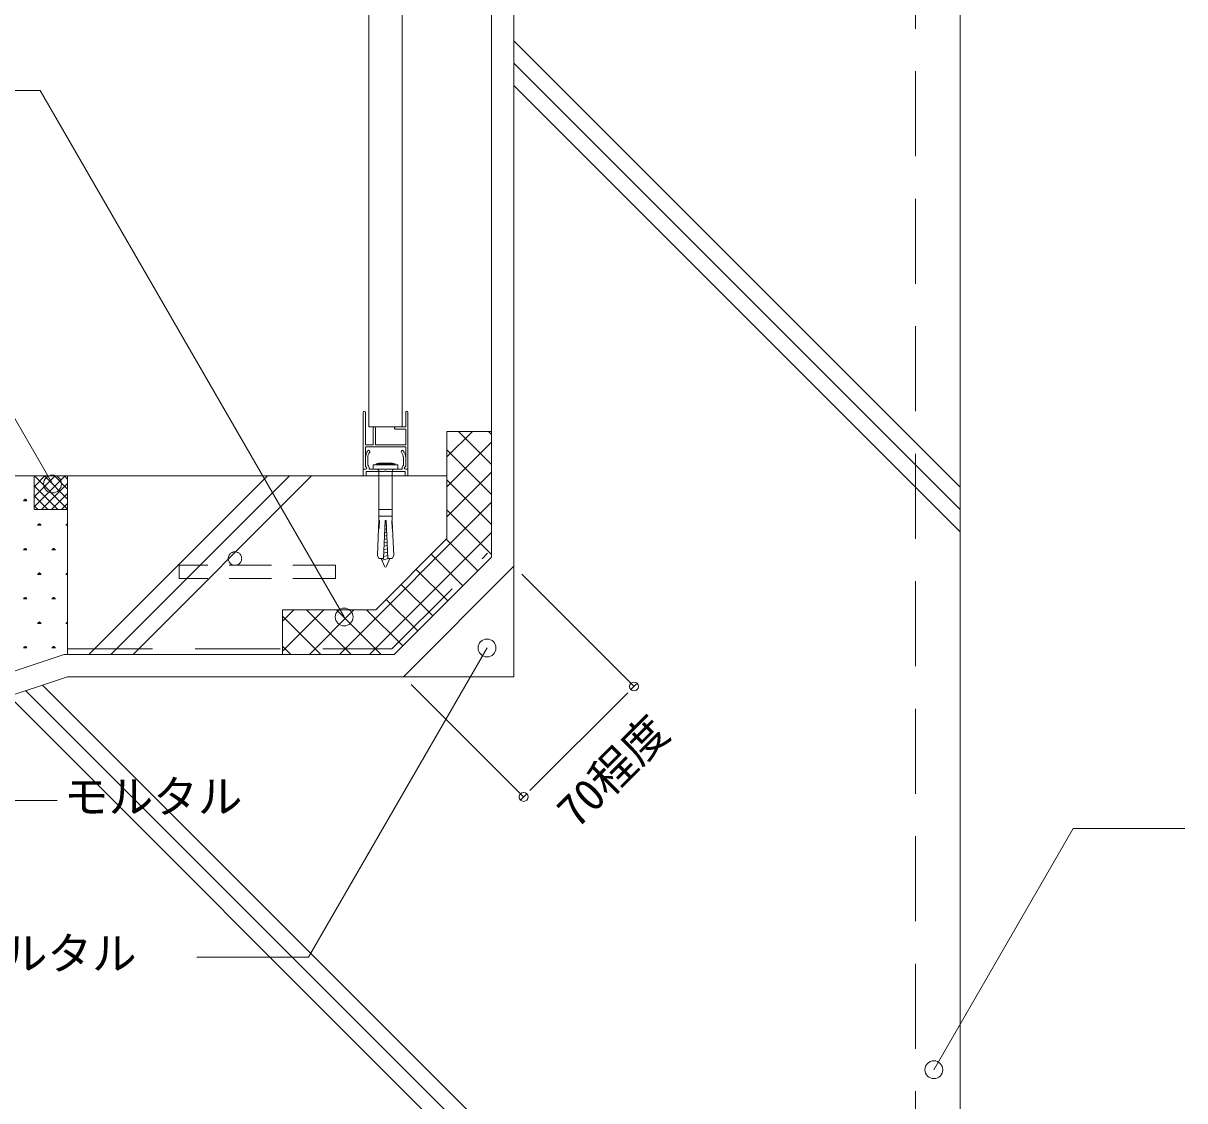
# Model space of a CAD drawing. Units: millimetres, scale not verified. Extents: x -1380 to 1380, y -955 to 955.
# Drawn here: x 180 to 701, y -500 to -17 of the extents above; entities that cross this region are included whole.
import ezdxf
from ezdxf.enums import TextEntityAlignment as Align

# ---------------------------------------------------------------- set-up
doc = ezdxf.new("R2010")
doc.units = ezdxf.units.MM
doc.header["$LTSCALE"] = 3
doc.linetypes.add('USER1', pattern=[19.05, 12.7, -6.35])
doc.linetypes.add('USER3', pattern=[9.525, 6.35, -3.175])
for name, color, linetype, lineweight in [('0-0_0', 7, 'Continuous', 9), ('0-1_HATCH', 9, 'Continuous', 18), ('0-3_KUTAI', 3, 'Continuous', 18), ('0-4_BOUSUI', 1, 'Continuous', 18), ('0-5_MOJI', 7, 'Continuous', 18), ('0-7_sunpo', 7, 'Continuous', 18), ('0-8_KANAMONO_SCREW', 4, 'Continuous', 18), ('0-9_dannnetu', 6, 'Continuous', 18), ('0-A_buhin', 2, 'Continuous', 18), ('0-B_KANAMONO', 4, 'Continuous', 18), ('0-C_TENSEN', 4, 'USER3', 18), ('0-E_bousui2', 7, 'USER1', 9)]:
    doc.layers.add(name, color=color, linetype=linetype, lineweight=lineweight)
doc.styles.add('ＭＳ ゴシック', font='')
doc.styles.get('ＭＳ ゴシック').set_extended_font_data('MS Gothic')

# ---------------------------------------------------------------- blocks, each defined once
blk = doc.blocks.new('_DOT')
at = {"layer": '0-0_0'}
for p, q in [((-0.5, 0), (-1, 0)), ((0.25, 0), (-0.25, 0))]:
    blk.add_line(p, q, dxfattribs=at)
blk.add_circle((0, 0), 0.25, dxfattribs=at)

msp = doc.modelspace()

# ---------------------------------------------------------------- linework, layer by layer
at = {"layer": '0-1_HATCH'}
for p, q in [((599.957, -225.029), (399.957, -25.029)), ((599.957, -235.029), (399.957, -35.029)), ((599.957, -245.029), (399.957, -45.029)), ((369.957, -211.426), (381.355, -200.029)), ((389.957, -214.833), (375.153, -200.029)), ((389.957, -201.363), (388.623, -200.029)), ((369.957, -224.896), (389.957, -204.896)), ((389.957, -228.304), (369.957, -208.304)), ((369.957, -238.367), (389.957, -218.367)), ((184.957, -220.39), (185.318, -220.029)), ((184.957, -224.88), (189.809, -220.029)), ((184.957, -229.37), (194.299, -220.029)), ((184.957, -233.86), (198.789, -220.029)), ((199.957, -234.948), (185.038, -220.029)), ((188.279, -235.029), (199.957, -223.35)), ((199.957, -230.458), (189.528, -220.029)), ((199.957, -225.968), (194.018, -220.029)), ((199.957, -221.478), (198.508, -220.029)), ((289.46, -220.029), (209.46, -300.029)), ((299.359, -220.029), (219.359, -300.029)), ((309.259, -220.029), (229.259, -300.029)), ((389.957, -241.774), (369.957, -221.774)), ((195.547, -235.029), (184.957, -224.438)), ((191.057, -235.029), (184.957, -228.929)), ((192.769, -235.029), (199.957, -227.84)), ((180.157, -231.14), (181.745, -231.14)), ((180.551, -231.14), (180.297, -230.7)), ((180.753, -231.131), (180.753, -230.496)), ((180.951, -231.131), (180.951, -230.338)), ((181.149, -231.131), (181.149, -230.496)), ((181.346, -231.137), (181.6, -230.697)), ((186.567, -235.029), (184.957, -233.419)), ((197.259, -235.029), (199.957, -232.331)), ((321.766, -300.029), (389.957, -231.837)), ((389.957, -255.244), (369.957, -235.244)), ((186.507, -242.138), (188.095, -242.138)), ((186.901, -242.138), (186.647, -241.698)), ((187.103, -242.13), (187.103, -241.495)), ((187.301, -242.13), (187.301, -241.336)), ((187.499, -242.13), (187.499, -241.495)), ((187.696, -242.135), (187.95, -241.695)), ((199.207, -242.138), (199.957, -242.138)), ((199.601, -242.138), (199.347, -241.698)), ((199.803, -242.13), (199.803, -241.495)), ((335.236, -300.029), (389.957, -245.307)), ((383.794, -262.552), (369.652, -248.41)), ((180.157, -253.137), (181.745, -253.137)), ((180.551, -253.137), (180.297, -252.697)), ((180.753, -253.128), (180.753, -252.493)), ((180.951, -253.128), (180.951, -252.335)), ((181.149, -253.128), (181.149, -252.493)), ((181.346, -253.134), (181.6, -252.694)), ((192.857, -253.137), (194.445, -253.137)), ((193.251, -253.137), (192.997, -252.697)), ((193.453, -253.128), (193.453, -252.493)), ((193.651, -253.128), (193.651, -252.335)), ((193.849, -253.128), (193.849, -252.493)), ((194.046, -253.134), (194.3, -252.694)), ((377.059, -269.287), (362.917, -255.145)), ((186.507, -264.135), (188.095, -264.135)), ((186.901, -264.135), (186.647, -263.695)), ((187.103, -264.127), (187.103, -263.492)), ((187.301, -264.127), (187.301, -263.333)), ((187.499, -264.127), (187.499, -263.492)), ((187.696, -264.132), (187.95, -263.692)), ((199.207, -264.135), (199.957, -264.135)), ((199.601, -264.135), (199.347, -263.695)), ((199.803, -264.127), (199.803, -263.492)), ((370.324, -276.022), (356.182, -261.88)), ((363.589, -282.757), (349.447, -268.615)), ((180.157, -275.134), (181.745, -275.134)), ((180.551, -275.134), (180.297, -274.694)), ((180.753, -275.126), (180.753, -274.491)), ((180.951, -275.126), (180.951, -274.332)), ((181.149, -275.126), (181.149, -274.491)), ((181.346, -275.131), (181.6, -274.691)), ((192.857, -275.134), (194.445, -275.134)), ((193.251, -275.134), (192.997, -274.694)), ((193.453, -275.125), (193.453, -274.49)), ((193.651, -275.125), (193.651, -274.332)), ((193.849, -275.125), (193.849, -274.49)), ((194.046, -275.131), (194.3, -274.691)), ((356.854, -289.493), (342.711, -275.351)), ((296.318, -285.065), (301.355, -280.029)), ((296.318, -298.536), (314.825, -280.029)), ((326.978, -300.029), (306.978, -280.029)), ((308.295, -300.029), (328.295, -280.029)), ((340.449, -300.029), (320.449, -280.029)), ((350.118, -296.228), (333.919, -280.029)), ((186.507, -286.132), (188.095, -286.132)), ((186.901, -286.132), (186.647, -285.692)), ((187.103, -286.124), (187.103, -285.489)), ((187.301, -286.124), (187.301, -285.33)), ((187.499, -286.124), (187.499, -285.489)), ((187.696, -286.129), (187.95, -285.69)), ((199.207, -286.132), (199.957, -286.132)), ((199.601, -286.132), (199.347, -285.692)), ((199.803, -286.124), (199.803, -285.489)), ((313.508, -300.029), (296.318, -282.838)), ((180.551, -297.131), (180.297, -296.691)), ((180.753, -297.123), (180.753, -296.488)), ((180.951, -297.123), (180.951, -296.329)), ((181.149, -297.123), (181.149, -296.488)), ((181.346, -297.128), (181.6, -296.688)), ((193.251, -297.131), (192.997, -296.691)), ((193.453, -297.123), (193.453, -296.488)), ((193.651, -297.123), (193.651, -296.329)), ((193.849, -297.123), (193.849, -296.488)), ((194.046, -297.128), (194.3, -296.688)), ((300.038, -300.029), (296.318, -296.309)), ((180.157, -297.131), (181.745, -297.131)), ((192.857, -297.131), (194.445, -297.131)), ((524.957, -660.029), (181.207, -316.279)), ((534.957, -660.029), (188.707, -313.779)), ((514.957, -660.029), (173.707, -318.779))]:
    msp.add_line(p, q, dxfattribs=at)
at = {"layer": '0-3_KUTAI', "linetype": 'USER1'}
msp.add_line((579.957, 189.971), (579.957, -660.029), dxfattribs=at)
at = {"layer": '0-3_KUTAI'}
for p, q in [((399.957, -310.029), (399.957, 169.971)), ((184.957, -220.029), (111.74, -220.029)), ((199.957, -300.029), (199.957, -220.029)), ((199.957, -220.029), (369.957, -220.029)), ((350.46, -310.029), (399.957, -260.531)), ((79.957, -350.029), (199.957, -310.029)), ((199.957, -310.029), (399.957, -310.029))]:
    msp.add_line(p, q, dxfattribs=at)
for points in [[(419.957, 189.971), (599.957, 189.971), (599.957, -660.029)], [(184.957, -220.029), (184.957, -235.029), (199.957, -235.029)]]:
    msp.add_lwpolyline(points, dxfattribs=at)
at = {"layer": '0-4_BOUSUI'}
msp.add_line((184.957, -220.029), (199.957, -220.029), dxfattribs=at)
for points in [[(198.334, -300.029), (346.318, -300.029), (389.957, -256.389), (389.957, 174.114), (415.815, 199.971), (551.297, 199.971)], [(31.939, -345.719), (77.758, -340.221), (198.334, -300.029)]]:
    msp.add_lwpolyline(points, dxfattribs=at)
at = {"layer": '0-5_MOJI'}
for points in [[(82.657, -47.273), (187.661, -47.273), (323.898, -283.242)], [(48.685, -98.15), (120.723, -98.15), (193.159, -223.614)], [(195.314, -365.475), (145.314, -365.475), (106.568, -298.365)], [(257.873, -435.769), (307.873, -435.769), (387.919, -297.126)], [(700.63, -378.049), (650.63, -378.049), (588.187, -486.204)]]:
    msp.add_lwpolyline(points, dxfattribs=at)
for centre in [(193.159, -223.614), (323.898, -283.242), (387.919, -297.126), (588.187, -486.204)]:
    msp.add_circle(centre, 4, dxfattribs=at)
at = {"layer": '0-7_sunpo'}
for p, q in [((403.493, -264.067), (453.816, -314.39)), ((403.493, -264.067), (453.816, -314.39)), ((353.995, -313.564), (404.319, -363.888)), ((353.995, -313.564), (404.319, -363.888)), ((448.159, -320.047), (409.976, -358.231)), ((448.159, -320.047), (409.976, -358.231))]:
    msp.add_line(p, q, dxfattribs=at)
at = {"layer": '0-8_KANAMONO_SCREW'}
for p, q in [((336.957, -215.029), (347.957, -215.029)), ((336.957, -217.029), (336.957, -215.029)), ((336.957, -217.029), (338.457, -217.029)), ((338.207, -214.529), (339.457, -214.279)), ((338.207, -214.529), (338.207, -215.029)), ((338.457, -217.029), (346.457, -217.029)), ((345.457, -214.279), (339.457, -214.279)), ((339.457, -218.029), (339.457, -240.029)), ((345.457, -218.029), (345.457, -240.029)), ((346.457, -217.029), (347.957, -217.029)), ((346.707, -215.029), (346.707, -214.529)), ((347.957, -215.029), (347.957, -217.029)), ((339.457, -235.029), (345.457, -235.029)), ((339.457, -238.029), (345.457, -238.029)), ((339.303, -243.525), (338.768, -255.65)), ((339.553, -243.536), (339.303, -243.525)), ((339.446, -240.278), (339.314, -243.275)), ((339.564, -243.286), (339.314, -243.275)), ((339.696, -240.289), (339.446, -240.278)), ((339.707, -240.04), (339.457, -240.029)), ((339.707, -240.04), (339.553, -243.536)), ((342.207, -240.029), (341.457, -257.029)), ((342.034, -243.947), (342.871, -243.738)), ((342.101, -242.43), (342.805, -242.254)), ((342.168, -240.914), (342.74, -240.771)), ((342.207, -240.029), (342.707, -240.029)), ((342.707, -240.029), (343.457, -257.029)), ((345.207, -240.04), (345.457, -240.029)), ((345.207, -240.04), (345.362, -243.536)), ((345.218, -240.289), (345.468, -240.278)), ((345.351, -243.286), (345.6, -243.275)), ((345.362, -243.536), (345.611, -243.525)), ((345.468, -240.278), (345.6, -243.275)), ((345.611, -243.525), (346.146, -255.65)), ((341.767, -250.014), (343.133, -249.672)), ((341.834, -248.497), (343.067, -248.189)), ((341.901, -246.981), (343.002, -246.705)), ((341.967, -245.464), (342.936, -245.222)), ((341.566, -254.564), (343.329, -254.123)), ((341.633, -253.047), (343.264, -252.64)), ((341.7, -251.531), (343.198, -251.156)), ((339.457, -257.029), (338.768, -255.65)), ((341.457, -257.029), (339.457, -257.029)), ((340.544, -257.029), (341.995, -260.533)), ((340.841, -257.745), (343.709, -257.029)), ((341.499, -256.081), (343.395, -255.607)), ((344.371, -257.029), (342.919, -260.533)), ((343.457, -257.029), (345.457, -257.029)), ((345.457, -257.029), (346.146, -255.65))]:
    msp.add_line(p, q, dxfattribs=at)
msp.add_lwpolyline([(345.457, -214.279), (346.707, -214.529), (338.207, -214.529)], dxfattribs=at)
for centre, radius, start, end in [((338.457, -218.029), 1, 0, 90), ((346.457, -218.029), 1, 90, 180), ((342.457, -260.341), 0.5, 202.5, 337.5)]:
    msp.add_arc(centre, radius, start, end, dxfattribs=at)
at = {"layer": '0-9_dannnetu'}
msp.add_line((296.318, -280.029), (296.318, -300.029), dxfattribs=at)
msp.add_lwpolyline([(296.318, -280.029), (338.033, -280.029), (369.957, -248.105), (369.957, -200.029), (389.957, -200.029)], dxfattribs=at)
at = {"layer": '0-A_buhin'}
msp.add_lwpolyline([(334.957, -198.029), (349.957, -198.029), (349.957, 161.971), (334.957, 161.971)], close=True, dxfattribs=at)
at = {"layer": '0-B_KANAMONO'}
for p, q in [((332.457, -191.529), (332.457, -216.729)), ((352.457, -216.729), (352.457, -191.529)), ((346.457, -198.329), (346.457, -198.729)), ((333.457, -211.857), (333.457, -215.58)), ((334.457, -215.18), (334.457, -211.857)), ((350.457, -211.857), (350.457, -215.18)), ((351.457, -215.58), (351.457, -211.857)), ((332.457, -217.329), (332.457, -219.729)), ((332.757, -217.029), (333.457, -217.029)), ((333.457, -217.029), (332.757, -217.029)), ((349.581, -217.029), (335.333, -217.029)), ((351.457, -217.029), (352.157, -217.029)), ((352.157, -217.029), (351.457, -217.029)), ((352.457, -219.729), (352.457, -217.329)), ((332.757, -220.029), (333.457, -220.029)), ((351.457, -220.029), (352.157, -220.029))]:
    msp.add_line(p, q, dxfattribs=at)
for points in [[(336.957, -198.529), (336.957, -206.029), (333.457, -206.029), (333.457, -191.529)], [(351.457, -191.529), (351.457, -198.029), (346.757, -198.029)], [(346.757, -199.029), (351.457, -199.029), (351.457, -206.029), (337.957, -206.029), (337.957, -198.529)], [(333.457, -215.829), (333.457, -207.029), (351.457, -207.029), (351.457, -215.829)], [(333.757, -219.729), (333.757, -218.029), (341.999, -218.029)], [(342.915, -218.029), (351.157, -218.029), (351.157, -219.729)]]:
    msp.add_lwpolyline(points, dxfattribs=at)
for centre, radius, start, end in [((332.957, -191.529), 0.5, 0, 180), ((351.957, -191.529), 0.5, 0, 180), ((337.457, -198.529), 0.5, 0, 180), ((346.757, -198.329), 0.3, 90, 180), ((346.757, -198.729), 0.3, 180, 270), ((338.457, -211.857), 5, 141.05756, 180), ((338.457, -211.857), 4, 141.05756, 180), ((334.957, -209.029), 0.5, 321.05756, 141.05756), ((349.957, -209.029), 0.5, 38.94244, 218.94244), ((346.457, -211.857), 4, 360, 38.94244), ((346.457, -211.857), 5, 0, 38.94244), ((332.757, -216.729), 0.3, 180, 270), ((332.757, -217.329), 0.3, 90, 180), ((333.757, -215.58), 0.3, 180, 250.52878), ((333.457, -216.429), 0.6, 270, 90), ((333.457, -216.429), 0.6, 270, 70.52878), ((333.457, -216.429), 1.6, 350.91528, 51.31781), ((335.333, -216.729), 0.3, 170.91528, 270), ((342.457, -218.229), 0.5, 23.57818, 156.42182), ((349.581, -216.729), 0.3, 270, 9.08472), ((351.457, -216.429), 1.6, 128.68219, 189.08472), ((351.457, -216.429), 0.6, 90, 270), ((351.457, -216.429), 0.6, 109.47122, 270), ((351.157, -215.58), 0.3, 289.47122, 360), ((352.157, -216.729), 0.3, 270, 360), ((352.157, -217.329), 0.3, 0, 90), ((332.757, -219.729), 0.3, 180, 270), ((333.457, -219.729), 0.3, 270, 360), ((351.457, -219.729), 0.3, 180, 270), ((352.157, -219.729), 0.3, 270, 360)]:
    msp.add_arc(centre, radius, start, end, dxfattribs=at)
at = {"layer": '0-C_TENSEN'}
for p, q in [((319.957, -260.029), (249.957, -260.029)), ((249.957, -260.029), (249.957, -266.029)), ((319.957, -260.029), (319.957, -266.029)), ((319.957, -266.029), (249.957, -266.029))]:
    msp.add_line(p, q, dxfattribs=at)
msp.add_circle((274.957, -257.029), 3, dxfattribs=at)
at = {"layer": '0-E_bousui2'}
msp.add_lwpolyline([(199.957, -297.529), (345.282, -297.529), (388.189, -254.621)], dxfattribs=at)

# ---------------------------------------------------------------- block references
at = {"layer": '0-7_sunpo', "xscale": 8, "yscale": 8}
for p, rotation in [((453.816, -314.39), 45), ((453.816, -314.39), 45), ((404.319, -363.888), 225), ((404.319, -363.888), 225)]:
    msp.add_blockref('_DOT', p, dxfattribs=dict(at, rotation=rotation))

# ---------------------------------------------------------------- texts
at = {"layer": '0-5_MOJI', "style": 'ＭＳ ゴシック'}
for p in [(198.314, -375.475), (150.914, -445.769)]:
    msp.add_text('モルタル', height=14.66, dxfattribs=at).set_placement(p, align=Align.BOTTOM_LEFT)
at = {"layer": '0-7_sunpo', "style": 'ＭＳ ゴシック'}
msp.add_text('70程度', height=14.66, rotation=45, dxfattribs=at).set_placement((431.36, -381.76), align=Align.BOTTOM_LEFT)
msp.add_text('70程度', height=14.66, rotation=45, dxfattribs=at).set_placement((431.36, -381.76), align=Align.BOTTOM_LEFT)

doc.saveas('drawing.dxf')
